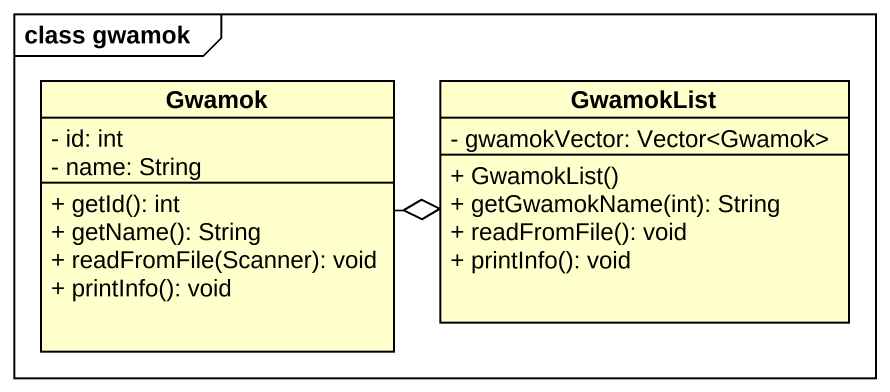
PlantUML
@startuml
mainframe class gwamok
hide circle
hide empty members
skinparam classAttributeIconSize 0
class Gwamok {
  - id: int
  - name: String
  + getId(): int
  + getName(): String
  + readFromFile(Scanner): void
  + printInfo(): void
}
class GwamokList {
  - gwamokVector: Vector<Gwamok>
  + GwamokList()
  + getGwamokName(int): String
  + readFromFile(): void
  + printInfo(): void
}
Gwamok -right-o GwamokList
@enduml
